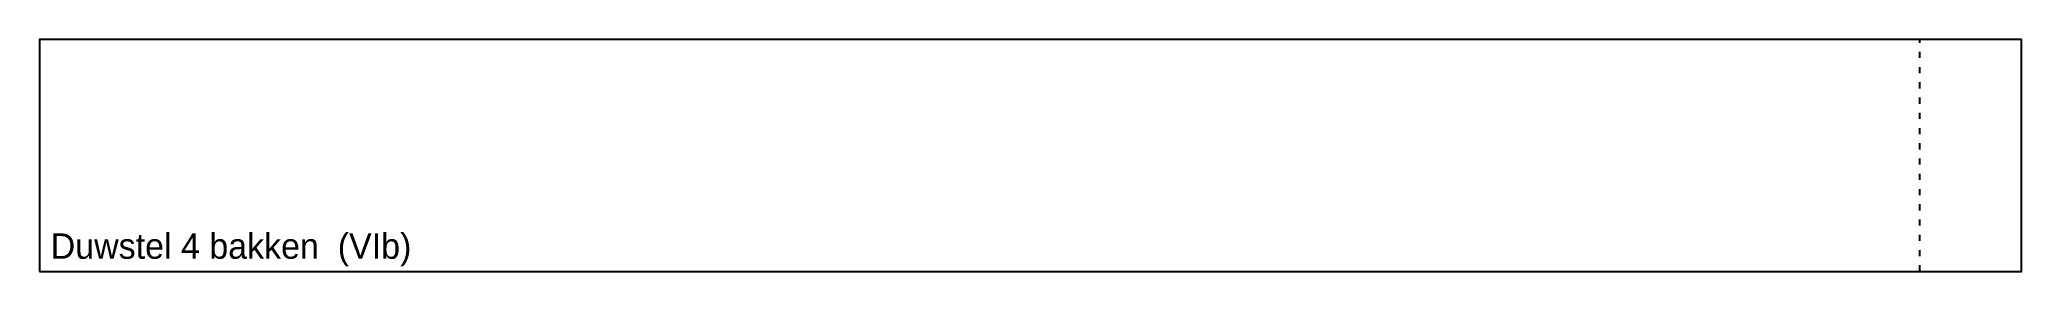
# Model space of a CAD drawing. Extents: x 0 to 195, y 0 to 23.
import ezdxf

# ---------------------------------------------------------------- set-up
doc = ezdxf.new("R2010")
doc.units = 0
doc.linetypes.add('ACAD_ISO03W100', pattern=[30, 12, -18])

msp = doc.modelspace()

# ---------------------------------------------------------------- linework, layer by layer
at = {"linetype": 'ACAD_ISO03W100', "ltscale": 0.05}
msp.add_line((185, 0), (185, 22.8), dxfattribs=at)
msp.add_lwpolyline([(0, 0), (195, 0), (195, 22.8), (0, 22.8)], close=True)

# ---------------------------------------------------------------- texts
msp.add_text('Duwstel 4 bakken  (VIb)', height=2.5).set_placement((1.09, 1.24))

doc.saveas('drawing.dxf')
